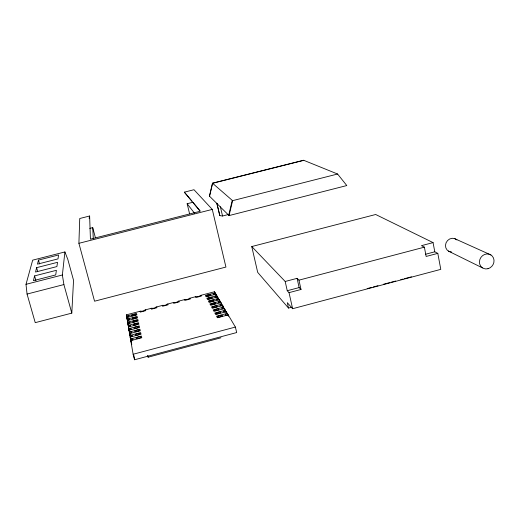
<?xml version="1.0" encoding="UTF-8"?>
<svg xmlns="http://www.w3.org/2000/svg" width="520" height="520" viewBox="0 0 520 520"><rect width="100%" height="100%" fill="white"/><g stroke="black" fill="none" stroke-linecap="round" stroke-linejoin="round"><path stroke-width="0.78" d="M78.904 243.308L79.736 218.504L89.628 216.008L90.428 239.155L200.187 211.269L184.34 192.16L193.999 189.722L212.277 209.411L225.933 267.059L94.562 301.21L78.904 243.308L212.277 209.411M71.799 313.125L73.547 280.312L67.789 259.305L64.903 251.947L32.676 260.15L26 284.329L27.053 294.06L35.236 322.654L71.799 313.125L63.895 284.57L62.374 274.989L64.903 251.947M89.128 218.322L89.628 216.008M212.472 183.177L209.436 196.118L229.047 215.579L346.794 185.556L337.597 174.025L303.596 160.245L212.472 183.177L232.603 200.661L337.597 174.025M209.567 196.242L212.602 183.287L303.817 160.335M228.709 215.248L232.258 200.356M229.047 215.579L232.603 200.661M34.587 275.892L33.416 280.657L55.725 274.931L56.381 270.315L34.587 275.892L35.906 280.56M36.608 267.663L35.529 272.044L56.914 266.578L57.518 262.327L36.608 267.663L37.7 271.544M38.467 260.091L37.473 264.134L58.006 258.895L58.565 254.969L38.467 260.091L39.559 263.965M288.509 308.067L287.3 302.666L292.617 308.718L440.785 269.367L437.814 253.37L434.785 251.81L433.069 242.606L375.687 214.5L251.764 246.545L257.692 272.37L288.509 308.067L291.649 307.236M367.185 288.587L371.813 287.358M373.353 286.949L377.981 285.721M383.376 284.291L389.526 282.653M391.06 282.25L395.675 281.021M400.738 279.675L403.039 279.065M404.573 278.661L411.469 276.829M133.126 354.257L235.385 327.067L236.691 332.553L134.583 359.756L133.126 354.257L130.156 336.928A2.483 0.676 -15.2 0 0 132.438 335.628A2.483 0.676 -15.2 0 0 129.922 335.589L129.558 333.463A2.45 0.657 -15.2 0 0 131.82 332.189A2.45 0.657 -15.2 0 0 129.337 332.163L128.98 330.089A2.425 0.643 -15.1 0 0 131.209 328.842A2.425 0.643 -15.1 0 0 128.758 328.822L128.414 326.8A2.392 0.624 -15.1 0 0 130.618 325.579A2.392 0.624 -15.1 0 0 128.2 325.565L127.862 323.596A2.36 0.611 -15.1 0 0 130.046 322.394A2.36 0.611 -15.1 0 0 127.66 322.387L127.328 320.469A2.333 0.598 -15.1 0 0 129.48 319.293A2.333 0.598 -15.1 0 0 127.127 319.293L126.802 317.421A2.301 0.579 -15 0 0 128.934 316.264A2.301 0.579 -15 0 0 126.607 316.271L126.36 314.853L140.881 311.051A1.989 0.501 -14.7 0 0 142.922 311.031A1.989 0.501 -14.7 0 0 144.729 310.037L152.009 308.132A1.989 0.501 -14.6 0 0 154.07 308.106A1.989 0.501 -14.6 0 0 155.857 307.125L163.118 305.221A1.982 0.501 -14.4 0 0 165.198 305.195A1.982 0.501 -14.4 0 0 166.953 304.219L174.2 302.322A1.982 0.494 -14.2 0 0 176.3 302.283A1.982 0.494 -14.2 0 0 178.029 301.314L185.263 299.423A1.976 0.494 -14 0 0 187.382 299.383A1.976 0.494 -14 0 0 189.085 298.422L196.3 296.53A1.976 0.494 -13.8 0 0 198.439 296.485A1.976 0.494 -13.8 0 0 200.115 295.529L214.526 291.752L215.28 293.026A2.269 0.572 -13.6 0 0 213.389 294.119A2.269 0.572 -13.6 0 0 215.885 294.06L217.211 297.122M147.751 355.667L148.155 357.201L220.968 337.792M287.248 290.719L299.13 287.586L301.015 289.478L289.029 292.643L287.248 290.719L285.181 281.469L251.764 246.545M425.522 254.254L434.785 251.81M437.814 253.37L426.14 256.451L424.385 247.162L421.46 245.655L433.069 242.606M130.182 337.097L141.017 334.237L140.66 332.586L129.896 335.426L131.287 340.75M226.311 311.701L215.65 314.522L214.825 313.001L225.42 310.206L226.037 312.559M130.793 340.659L141.772 337.753L141.407 336.057L130.501 338.943L131.32 342.095M228.196 314.892L217.393 317.752L216.554 316.192L227.286 313.352L227.91 315.738M126.828 317.564L136.87 314.932L136.565 313.514L126.581 316.127L127.692 320.392M127.355 320.619L137.52 317.947L137.202 316.498L127.101 319.15L128.226 323.459M217.581 296.927L207.571 299.559L206.85 298.22L216.801 295.607L217.133 296.992M285.181 281.469L297.089 278.337L298.961 280.15L301.015 289.478M127.888 323.752L138.184 321.042L137.859 319.553L127.634 322.238L128.772 326.606M219.239 299.735L209.105 302.4L208.364 301.028L218.439 298.382L218.855 299.917M298.961 280.15L424.385 247.162M128.44 326.957L138.866 324.214L138.535 322.686L128.173 325.409L129.298 329.673M220.942 302.614L210.678 305.312L209.917 303.908L220.123 301.23L220.539 302.783M129.006 330.252L139.562 327.47L139.224 325.904L128.733 328.666L129.681 332.261M26 284.329L62.374 274.989M27.053 294.06L63.895 284.57M216.781 203.203L219.811 215.618L222.547 216.008L228.833 214.409M89.765 228.378L92.723 227.63L95.407 237.718M189.586 213.798L187.148 203.736L192.953 202.267L200.011 210.769M454.435 238.524L490.932 254.963M448.383 251.095L482.553 267.923M184.34 192.16L191.939 201.078M187.148 203.736L194.532 213.233M216.879 295.737A2.301 0.592 -13.6 0 0 214.975 296.849A2.301 0.592 -13.6 0 0 217.503 296.797L218.517 298.519A2.327 0.605 -13.5 0 0 216.593 299.65A2.327 0.605 -13.5 0 0 219.161 299.598L220.201 301.366A2.353 0.617 -13.5 0 0 218.257 302.517A2.353 0.617 -13.5 0 0 220.857 302.478L222.268 305.721M221.923 304.284A2.385 0.637 -13.5 0 0 219.96 305.461A2.385 0.637 -13.5 0 0 222.599 305.422L223.697 307.281A2.418 0.65 -13.5 0 0 221.708 308.477A2.418 0.65 -13.5 0 0 224.386 308.445L225.511 310.356A2.45 0.67 -13.5 0 0 223.503 311.578A2.45 0.67 -13.5 0 0 226.219 311.552L227.377 313.508A2.483 0.689 -13.5 0 0 225.349 314.756A2.483 0.689 -13.5 0 0 228.105 314.736L235.385 327.067M200.928 295.315L201.338 296.094L195.871 297.525L195.481 296.745M189.904 298.207L190.268 298.994L184.789 300.43L184.444 299.637M178.847 301.1L179.179 301.899L173.686 303.336L173.381 302.536M167.778 304.005L168.064 304.811L162.565 306.254L162.292 305.435M156.676 306.911L156.93 307.73L151.417 309.173L151.184 308.347M126.36 314.853L127.082 317.584M126.802 317.421L127.738 321.016M127.328 320.469L128.245 323.96M127.862 323.596L128.635 326.573M128.414 326.8L129.194 329.817M128.758 328.822L129.714 332.417M128.98 330.089L130.345 335.316M130.299 335.803L129.305 332L139.932 329.199L140.283 330.811L129.584 333.632L130.169 335.822M129.558 333.463L130.715 337.857M130.156 336.928L131.359 341.543M131.787 344.409L130.767 340.49A2.522 0.696 -15.2 0 0 133.081 339.157A2.522 0.696 -15.2 0 0 130.526 339.112M145.555 309.822L145.769 310.655L140.244 312.104L140.055 311.266M224.386 308.445L224.738 309.907M224.042 308.731L223.607 307.132L213.148 309.894L213.947 311.37L224.471 308.594L224.998 310.784M223.028 307.008L222.683 305.565L212.29 308.302L211.517 306.865L221.845 304.142L222.19 305.578M222.599 305.422L222.944 306.865M220.857 302.478L221.455 304.752M219.161 299.598L219.577 301.145M217.503 296.797L217.912 298.317M216.294 295.568L215.963 294.19L206.069 296.784L205.368 295.477L215.202 292.903L215.605 294.398M215.885 294.06L216.216 295.438M214.526 291.752L215.183 294.476M228.105 314.736L228.462 316.231M226.219 311.552L226.661 313.183M220.369 206.739L222.547 216.008M216.918 203.333L219.811 215.618M289.029 292.643L292.617 308.718M147.803 355.635L148.155 357.201M297.089 278.337L299.13 287.586M133.783 355.141L134.583 359.756M92.723 227.63L93.301 238.888M451.646 252.031A7.053 6.519 -54.8 0 1 446.082 242.756A7.053 6.519 -54.8 0 1 456.892 239.922M210.275 301.756A2.327 0.605 -13.7 0 0 213.889 300.521A2.327 0.605 -13.7 0 0 210.763 300.573A2.327 0.605 -13.7 0 0 210.275 301.756M215.156 310.687A2.418 0.65 -13.6 0 0 218.907 309.394A2.418 0.65 -13.6 0 0 215.644 309.426A2.418 0.65 -13.6 0 0 215.156 310.687M207.214 296.159A2.275 0.572 -13.7 0 0 210.75 294.964A2.275 0.572 -13.7 0 0 207.708 295.035A2.275 0.572 -13.7 0 0 207.214 296.159M208.728 298.922A2.301 0.592 -13.7 0 0 212.303 297.707A2.301 0.592 -13.7 0 0 209.216 297.772A2.301 0.592 -13.7 0 0 208.728 298.922M216.866 313.82A2.45 0.67 -13.6 0 0 220.669 312.5A2.45 0.67 -13.6 0 0 217.353 312.526A2.45 0.67 -13.6 0 0 216.866 313.82M213.486 307.632A2.385 0.637 -13.6 0 0 217.191 306.358A2.385 0.637 -13.6 0 0 213.974 306.404A2.385 0.637 -13.6 0 0 213.486 307.632M218.628 317.038A2.483 0.689 -13.6 0 0 222.475 315.699A2.483 0.689 -13.6 0 0 219.115 315.718A2.483 0.689 -13.6 0 0 218.628 317.038M211.861 304.655A2.36 0.617 -13.7 0 0 215.52 303.401A2.36 0.617 -13.7 0 0 212.349 303.453A2.36 0.617 -13.7 0 0 211.861 304.655M132.828 315.764A2.301 0.579 -14.9 0 0 136.058 314.392A2.301 0.579 -14.9 0 0 132.62 314.776A2.301 0.579 -14.9 0 0 132.828 315.764M133.425 318.786A2.327 0.592 -14.9 0 0 136.695 317.395A2.327 0.592 -14.9 0 0 133.211 317.779A2.327 0.592 -14.9 0 0 133.425 318.786M134.043 321.893A2.36 0.611 -15 0 0 137.352 320.469A2.36 0.611 -15 0 0 133.822 320.853A2.36 0.611 -15 0 0 134.043 321.893M134.667 325.072A2.385 0.624 -15 0 0 138.021 323.628A2.385 0.624 -15 0 0 134.446 324.012A2.385 0.624 -15 0 0 134.667 325.072M135.31 328.334A2.418 0.643 -15 0 0 138.703 326.865A2.418 0.643 -15 0 0 135.083 327.249A2.418 0.643 -15 0 0 135.31 328.334M135.974 331.682A2.45 0.657 -15 0 0 139.406 330.187A2.45 0.657 -15 0 0 135.74 330.564A2.45 0.657 -15 0 0 135.974 331.682M136.656 335.121A2.483 0.676 -15.1 0 0 140.133 333.593A2.483 0.676 -15.1 0 0 136.409 333.97A2.483 0.676 -15.1 0 0 136.656 335.121M137.352 338.65A2.516 0.696 -15.1 0 0 140.875 337.09A2.516 0.696 -15.1 0 0 137.105 337.474A2.516 0.696 -15.1 0 0 137.352 338.65M487.981 268.697A7.715 7.066 -54.1 0 0 492.329 256.165A7.715 7.066 -54.1 0 0 479.882 259.454A7.715 7.066 -54.1 0 0 487.981 268.697"/></g></svg>
